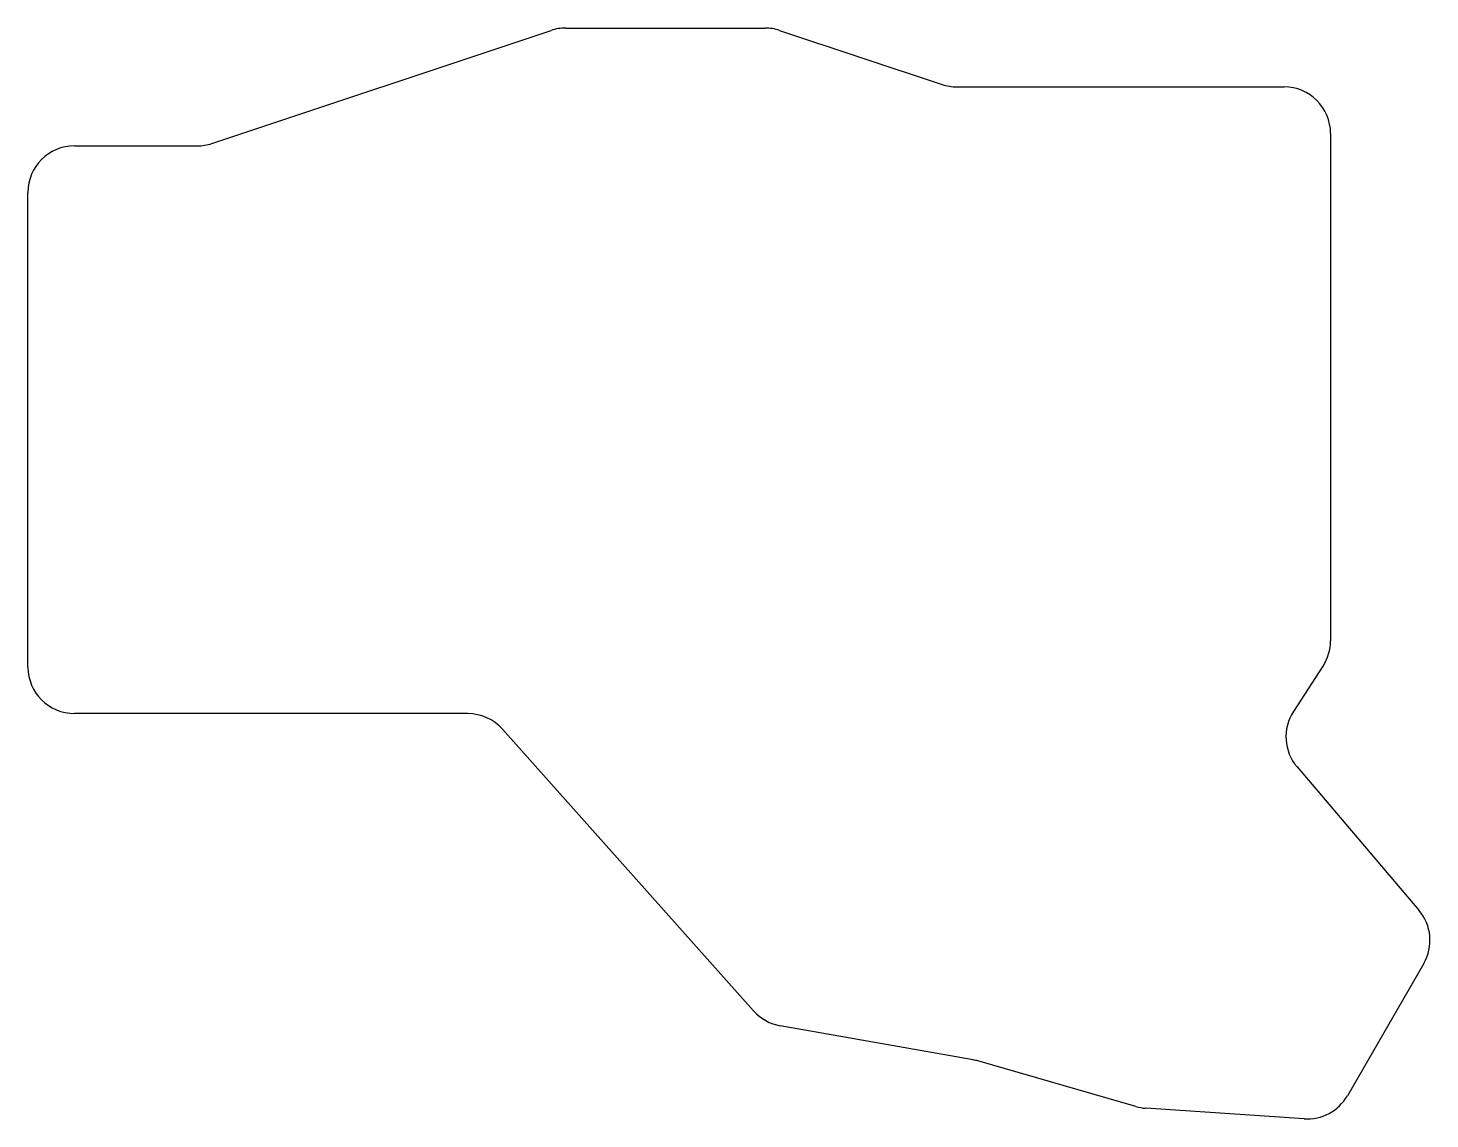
# Model space of a CAD drawing. Header units: millimetres. Extents: x 88 to 239, y -155 to -38.
import ezdxf

# ---------------------------------------------------------------- set-up
doc = ezdxf.new("R2010")
doc.units = ezdxf.units.MM

msp = doc.modelspace()

# ---------------------------------------------------------------- linework, layer by layer
at = {"linetype": 'CONTINUOUS'}
for p, q in [((108.24, -50.22), (144.71, -38.06)), ((146.29, -37.81), (167.71, -37.81)), ((169.29, -38.06), (186.76, -43.89)), ((188.34, -44.14), (223.53, -44.14)), ((228.53, -49.14), (228.53, -103.7)), ((93.47, -50.48), (106.66, -50.48)), ((88.47, -106.53), (88.47, -55.48)), ((227.71, -106.44), (224.54, -111.3)), ((107.47, -111.53), (93.47, -111.53)), ((135.76, -111.54), (107.48, -111.53)), ((166.49, -143.52), (139.49, -113.21)), ((224.92, -117.27), (238.02, -132.68)), ((238.55, -138.42), (230.34, -152.63)), ((190.09, -148.77), (169.36, -145.12)), ((207.6, -153.79), (190.6, -148.89)), ((225.68, -155.12), (208.65, -153.98))]:
    msp.add_line(p, q, dxfattribs=at)
for centre, start, end in [((146.29, -42.81), 90, 108.435), ((167.71, -42.81), 71.565, 90), ((188.34, -39.14), 251.565, 270), ((223.53, -49.14), 0, 90), ((93.47, -55.48), 90, 180), ((106.66, -45.48), 270, 288.435), ((223.53, -103.7), 326.8739, 0), ((93.47, -106.53), 180, 270), ((107.47, -116.53), 89.9687, 90), ((135.76, -116.54), 41.703, 89.9687), ((228.73, -114.03), 146.8739, 220.3889), ((234.22, -135.92), 330, 40.3889), ((170.23, -140.19), 221.703, 260), ((189.22, -153.7), 73.9062, 80), ((226.01, -150.13), 266.1664, 330), ((208.98, -148.99), 253.9062, 266.1664)]:
    msp.add_arc(centre, 5, start, end, dxfattribs=at)

doc.saveas('drawing.dxf')
